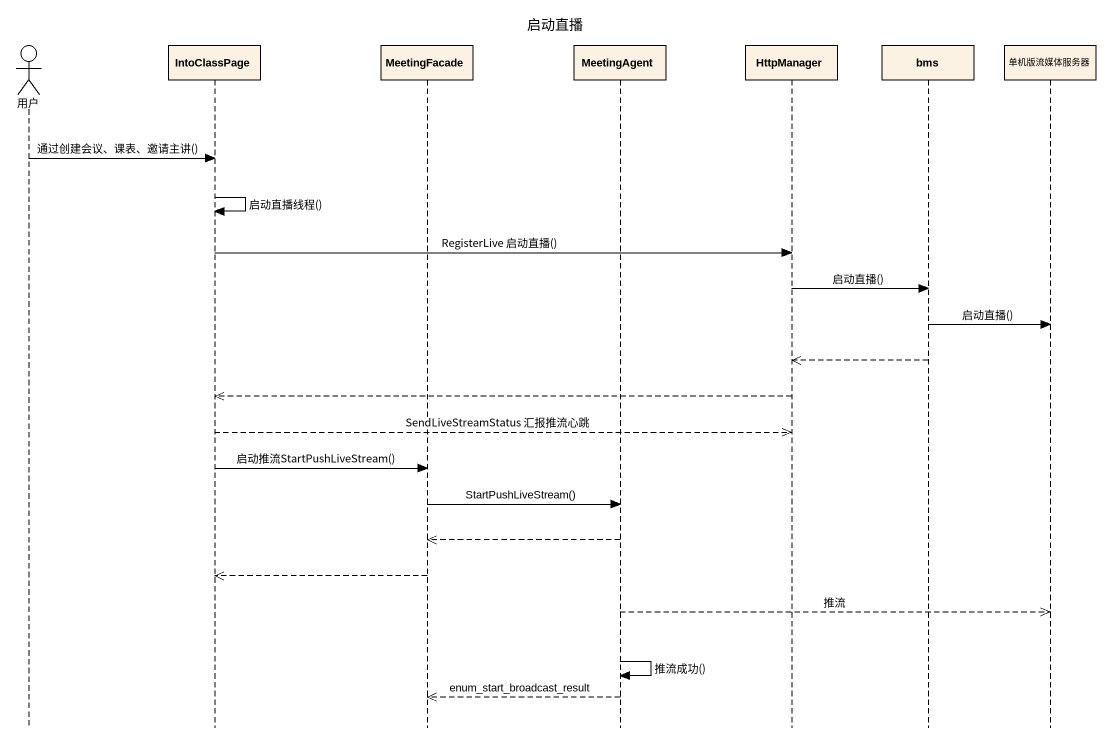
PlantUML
@startuml
title 启动直播
hide footbox
actor 用户
participant IntoClassPage
participant MeetingFacade
participant MeetingAgent
participant HttpManager
participant bms
participant 单机版流媒体服务器

用户 -> IntoClassPage : 通过创建会议、课表、邀请主讲()
IntoClassPage -> IntoClassPage : 启动直播线程()
IntoClassPage -> HttpManager : RegisterLive 启动直播()
HttpManager -> bms : 启动直播()
bms -> 单机版流媒体服务器 : 启动直播()
bms -->> HttpManager
HttpManager -->> IntoClassPage
IntoClassPage -->> HttpManager : SendLiveStreamStatus 汇报推流心跳
IntoClassPage -> MeetingFacade : 启动推流StartPushLiveStream()
MeetingFacade -> MeetingAgent : StartPushLiveStream()
MeetingAgent -->> MeetingFacade
MeetingFacade -->> IntoClassPage
MeetingAgent -->> 单机版流媒体服务器 : 推流
MeetingAgent -> MeetingAgent : 推流成功()
MeetingAgent -->> MeetingFacade : enum_start_broadcast_result
@enduml
